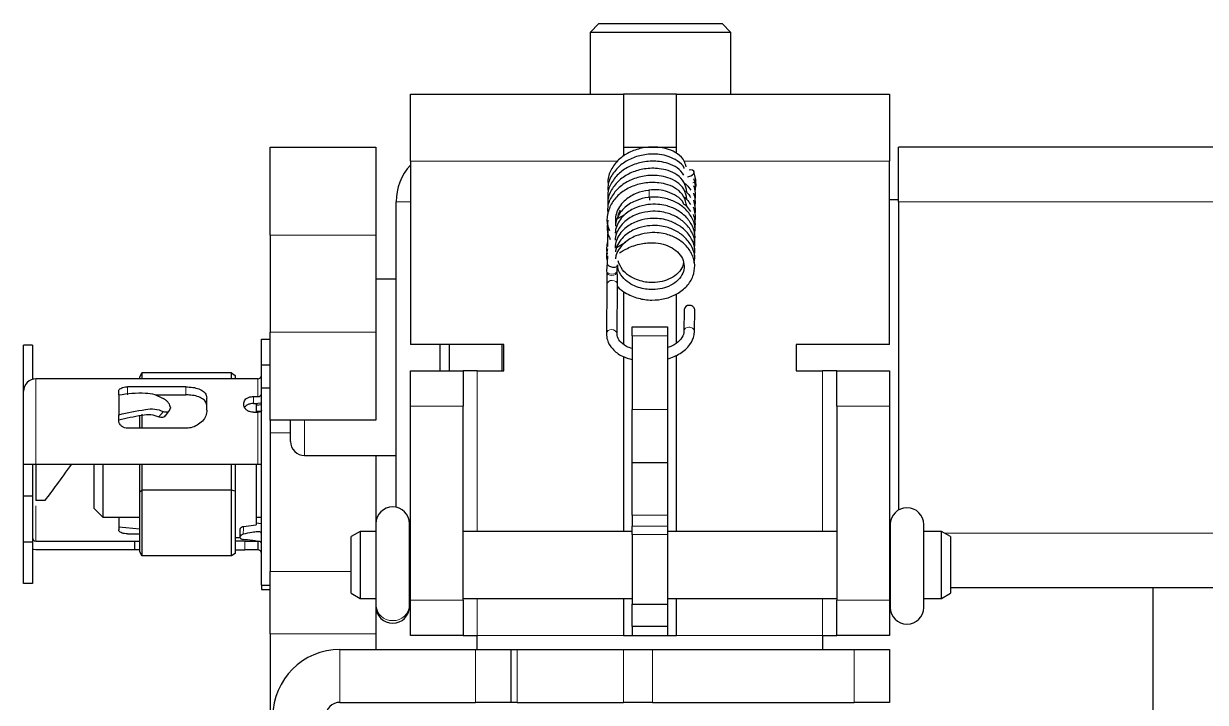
# Model space of a CAD drawing. Header units: millimetres. Extents: x -415 to 617, y -456 to 1988.
# Drawn here: x -331 to -263.9, y -410 to -371.5 of the extents above; entities that cross this region are included whole.
import ezdxf

# ---------------------------------------------------------------- set-up
doc = ezdxf.new("R2010")
doc.units = ezdxf.units.MM

msp = doc.modelspace()

# ---------------------------------------------------------------- linework, layer by layer
at = {"color": 7, "linetype": 'Continuous', "lineweight": 25}
for p, q in [((-298.362, -371.533), (-298.862, -372.033)), ((-298.362, -371.533), (-294.557, -371.533)), ((-294.557, -371.533), (-291.362, -371.533)), ((-290.862, -372.033), (-291.362, -371.533)), ((-298.862, -372.033), (-298.862, -375.533)), ((-294.514, -372.033), (-298.862, -372.033)), ((-290.862, -372.033), (-294.514, -372.033)), ((-290.862, -375.533), (-290.862, -372.033)), ((-309.062, -379.333), (-309.062, -375.533)), ((-309.062, -375.533), (-296.962, -375.533)), ((-296.962, -375.533), (-296.962, -379.052)), ((-293.962, -375.533), (-296.962, -375.533)), ((-293.962, -375.533), (-281.862, -375.533)), ((-293.962, -378.875), (-293.962, -375.533)), ((-281.862, -375.533), (-281.862, -379.333)), ((-317.012, -378.533), (-311.012, -378.533)), ((-317.012, -383.533), (-317.012, -378.533)), ((-311.012, -378.533), (-311.012, -383.533)), ((-296.962, -378.533), (-293.962, -378.533)), ((-281.362, -381.633), (-281.362, -378.533)), ((-52.362, -378.533), (-281.362, -378.533)), ((-309.062, -379.333), (-309.062, -389.733)), ((-281.862, -389.733), (-281.862, -379.333)), ((-292.867, -380.392), (-292.963, -379.922)), ((-292.863, -380.47), (-292.867, -380.392)), ((-309.862, -398.97), (-309.862, -381.633)), ((-281.362, -381.533), (-281.862, -381.533)), ((-281.362, -381.633), (-281.362, -399.132)), ((-297.404, -382.634), (-296.885, -382.353)), ((-317.012, -383.533), (-317.012, -389.033)), ((-311.012, -383.533), (-311.012, -389.033)), ((-297.865, -383.496), (-297.878, -384.177)), ((-297.86, -383.093), (-297.874, -383.77)), ((-297.361, -384.222), (-296.844, -383.937)), ((-297.879, -384.704), (-297.885, -385.107)), ((-297.881, -385.095), (-297.922, -385.571)), ((-297.922, -385.571), (-297.918, -385.649)), ((-297.323, -385.537), (-297.297, -385.23)), ((-297.319, -385.616), (-297.323, -385.537)), ((-309.862, -386.033), (-311.012, -386.033)), ((-297.9, -386.331), (-297.932, -389.12)), ((-297.332, -389.127), (-297.3, -386.338)), ((-296.962, -386.721), (-296.962, -389.708)), ((-293.962, -389.636), (-293.962, -386.873)), ((-293.522, -387.749), (-293.537, -388.989)), ((-292.937, -388.996), (-292.922, -387.756)), ((-317.012, -394.033), (-317.012, -389.033)), ((-311.012, -389.033), (-311.012, -394.033)), ((-296.462, -388.733), (-294.462, -388.733)), ((-296.462, -389.233), (-296.462, -388.733)), ((-294.462, -388.733), (-294.462, -389.233)), ((-293.536, -388.977), (-293.537, -388.989)), ((-317.512, -389.433), (-317.012, -389.433)), ((-317.512, -390.9), (-317.512, -389.433)), ((-296.462, -389.233), (-296.462, -393.418)), ((-294.462, -389.233), (-294.462, -393.418)), ((-330.512, -389.775), (-331.012, -389.775)), ((-331.012, -392.383), (-331.012, -389.775)), ((-330.512, -389.775), (-330.512, -391.712)), ((-303.762, -389.733), (-309.062, -389.733)), ((-307.362, -391.233), (-307.362, -389.733)), ((-306.862, -389.733), (-306.862, -391.233)), ((-303.862, -389.733), (-303.862, -391.233)), ((-303.762, -391.233), (-303.762, -389.733)), ((-293.962, -400.333), (-293.962, -390.335)), ((-281.862, -389.733), (-287.162, -389.733)), ((-287.162, -389.733), (-287.162, -391.233)), ((-317.512, -392.211), (-317.512, -390.9)), ((-317.012, -390.9), (-317.512, -390.9)), ((-296.962, -390.419), (-296.962, -400.333)), ((-324.712, -391.683), (-330.312, -391.683)), ((-317.712, -391.683), (-324.712, -391.683)), ((-324.412, -391.587), (-324.296, -391.34)), ((-324.412, -391.683), (-324.412, -391.587)), ((-324.296, -391.34), (-324.296, -391.683)), ((-319.212, -391.34), (-324.296, -391.34)), ((-319.212, -391.683), (-319.212, -391.34)), ((-319.212, -391.34), (-319.012, -391.483)), ((-319.012, -391.483), (-319.012, -391.683)), ((-309.062, -391.233), (-306.062, -391.233)), ((-309.062, -393.233), (-309.062, -391.233)), ((-306.062, -391.233), (-306.062, -393.233)), ((-305.262, -391.233), (-306.062, -391.233)), ((-305.262, -391.233), (-303.762, -391.233)), ((-287.162, -391.233), (-285.662, -391.233)), ((-284.862, -391.233), (-285.662, -391.233)), ((-284.862, -391.233), (-281.862, -391.233)), ((-284.862, -393.233), (-284.862, -391.233)), ((-281.862, -391.233), (-281.862, -393.233)), ((-331.012, -396.533), (-331.012, -392.383)), ((-325.612, -392.585), (-325.612, -392.372)), ((-321.812, -392.138), (-325.112, -392.138)), ((-317.512, -403.391), (-317.512, -392.211)), ((-317.012, -392.211), (-317.512, -392.211)), ((-325.612, -392.585), (-325.612, -393.716)), ((-323.531, -392.591), (-321.812, -392.591)), ((-320.612, -393.46), (-320.612, -392.781)), ((-318.512, -393.163), (-318.512, -393.045)), ((-317.962, -392.685), (-317.712, -392.685)), ((-325.612, -394.041), (-325.612, -393.716)), ((-324.296, -393.693), (-324.296, -394.484)), ((-322.961, -393.772), (-322.728, -393.478)), ((-322.684, -393.312), (-322.684, -393.341)), ((-317.962, -393.082), (-317.712, -393.082)), ((-317.962, -393.581), (-317.712, -393.581)), ((-317.812, -393.082), (-317.812, -393.581)), ((-317.512, -393.157), (-317.812, -393.2)), ((-317.553, -393.533), (-317.812, -393.533)), ((-309.062, -404.233), (-309.062, -393.233)), ((-306.062, -404.233), (-306.062, -393.233)), ((-296.462, -396.418), (-296.462, -393.418)), ((-294.462, -393.418), (-294.462, -396.418)), ((-284.862, -393.233), (-284.862, -404.233)), ((-281.862, -393.233), (-281.862, -404.233)), ((-324.412, -394.484), (-324.412, -393.754)), ((-323.002, -393.816), (-322.964, -393.769)), ((-311.012, -394.033), (-317.012, -394.033)), ((-317.012, -394.033), (-317.012, -394.746)), ((-315.862, -395.233), (-315.862, -394.033)), ((-321.812, -394.484), (-325.112, -394.484)), ((-317.012, -394.746), (-317.012, -402.604)), ((-315.062, -396.033), (-309.862, -396.033)), ((-311.012, -396.033), (-311.012, -399.838)), ((-330.312, -396.533), (-331.012, -396.533)), ((-331.012, -398.339), (-331.012, -396.533)), ((-330.512, -396.533), (-330.512, -398.339)), ((-328.312, -396.533), (-330.312, -396.533)), ((-317.712, -396.533), (-328.312, -396.533)), ((-327.012, -399.033), (-327.012, -396.533)), ((-326.512, -396.533), (-326.512, -399.533)), ((-324.383, -396.533), (-324.412, -396.562)), ((-324.412, -398.102), (-324.412, -396.562)), ((-324.296, -396.533), (-324.296, -398.002)), ((-319.212, -398.002), (-319.212, -396.533)), ((-319.012, -396.58), (-319.012, -398.06)), ((-317.812, -396.533), (-317.812, -399.956)), ((-317.512, -396.533), (-317.712, -396.533)), ((-296.462, -396.418), (-294.462, -396.418)), ((-296.462, -399.418), (-296.462, -396.418)), ((-294.462, -396.418), (-294.462, -399.418)), ((-330.512, -398.339), (-331.012, -398.339)), ((-331.012, -400.949), (-331.012, -398.339)), ((-330.512, -398.339), (-330.512, -400.949)), ((-324.296, -398.002), (-324.412, -398.102)), ((-324.412, -401.479), (-324.412, -398.102)), ((-324.296, -398.002), (-324.296, -401.726)), ((-319.212, -398.002), (-324.296, -398.002)), ((-319.212, -401.726), (-319.212, -398.002)), ((-319.012, -398.06), (-319.212, -398.002)), ((-319.012, -398.06), (-319.012, -401.584)), ((-329.812, -398.583), (-330.312, -398.583)), ((-327.012, -399.033), (-326.512, -399.533)), ((-326.512, -399.533), (-324.412, -399.533)), ((-325.612, -399.533), (-325.612, -400.074)), ((-317.812, -399.533), (-317.512, -399.533)), ((-296.462, -399.418), (-296.462, -400.035)), ((-294.462, -399.418), (-294.462, -400.035)), ((-325.612, -400.074), (-325.612, -400.238)), ((-325.612, -400.074), (-324.412, -400.193)), ((-318.526, -400.056), (-317.812, -399.956)), ((-317.512, -399.91), (-317.812, -399.867)), ((-311.912, -400.333), (-312.412, -400.622)), ((-311.013, -400.333), (-311.912, -400.333)), ((-311.912, -400.333), (-311.912, -404.133)), ((-311.013, -399.898), (-311.013, -404.49)), ((-309.113, -404.49), (-309.113, -399.898)), ((-309.062, -400.333), (-309.113, -400.333)), ((-296.462, -400.333), (-306.062, -400.333)), ((-296.462, -400.517), (-296.462, -400.035)), ((-294.462, -400.035), (-294.462, -400.517)), ((-284.862, -400.333), (-294.462, -400.333)), ((-281.823, -400.333), (-281.862, -400.333)), ((-281.823, -399.947), (-281.823, -404.647)), ((-279.923, -404.647), (-279.923, -399.947)), ((-278.912, -400.333), (-279.923, -400.333)), ((-278.412, -400.622), (-278.912, -400.333)), ((-278.912, -402.233), (-278.912, -400.333)), ((-331.012, -403.291), (-331.012, -400.949)), ((-330.512, -400.949), (-331.012, -400.949)), ((-330.512, -400.949), (-330.512, -403.291)), ((-330.312, -400.883), (-324.712, -400.883)), ((-325.112, -400.476), (-324.412, -400.476)), ((-324.712, -400.883), (-324.712, -401.383)), ((-324.712, -400.883), (-324.412, -400.883)), ((-319.012, -400.683), (-318.712, -400.683)), ((-318.462, -400.883), (-319.012, -400.883)), ((-318.712, -400.696), (-318.712, -400.621)), ((-318.462, -400.883), (-317.712, -400.883)), ((-317.712, -400.883), (-317.712, -401.383)), ((-312.412, -403.845), (-312.412, -400.622)), ((-296.462, -400.517), (-296.462, -404.459)), ((-294.462, -400.517), (-294.462, -404.459)), ((-278.412, -400.622), (-278.412, -402.233)), ((-324.712, -401.383), (-330.312, -401.383)), ((-324.412, -401.383), (-324.712, -401.383)), ((-324.296, -401.726), (-324.412, -401.479)), ((-319.212, -401.726), (-324.296, -401.726)), ((-319.012, -401.584), (-319.212, -401.726)), ((-319.012, -401.383), (-318.462, -401.383)), ((-317.712, -401.383), (-318.462, -401.383)), ((-278.912, -404.133), (-278.912, -402.233)), ((-278.412, -402.233), (-278.412, -403.845)), ((-317.012, -406.139), (-317.012, -402.604)), ((-330.512, -403.291), (-331.012, -403.291)), ((-317.512, -403.391), (-317.012, -403.391)), ((-317.512, -403.391), (-317.512, -403.633)), ((-317.512, -403.633), (-317.012, -403.633)), ((-55.212, -403.533), (-278.412, -403.533)), ((-266.912, -403.533), (-266.912, -416.933)), ((-312.412, -403.845), (-311.912, -404.133)), ((-311.912, -404.133), (-311.013, -404.133)), ((-309.113, -404.133), (-309.062, -404.133)), ((-309.062, -406.233), (-309.062, -404.233)), ((-306.062, -404.133), (-296.462, -404.133)), ((-306.062, -404.233), (-306.062, -406.233)), ((-296.962, -404.133), (-296.962, -406.233)), ((-296.462, -404.459), (-294.462, -404.459)), ((-296.462, -405.733), (-296.462, -404.459)), ((-294.462, -404.133), (-284.862, -404.133)), ((-294.462, -404.459), (-294.462, -405.733)), ((-293.962, -406.233), (-293.962, -404.133)), ((-284.862, -406.233), (-284.862, -404.233)), ((-281.862, -404.133), (-281.823, -404.133)), ((-281.862, -404.233), (-281.862, -406.233)), ((-279.923, -404.133), (-278.912, -404.133)), ((-278.912, -404.133), (-278.412, -403.845)), ((-311.013, -404.49), (-311.013, -404.598)), ((-311.012, -404.659), (-311.012, -406.139)), ((-309.113, -404.598), (-309.113, -404.49)), ((-294.462, -405.733), (-296.462, -405.733)), ((-296.462, -405.733), (-296.462, -406.233)), ((-294.462, -405.733), (-294.462, -406.233)), ((-317.012, -406.139), (-317.012, -410.757)), ((-311.012, -406.139), (-311.012, -407.033)), ((-306.062, -406.233), (-309.062, -406.233)), ((-306.062, -406.233), (-305.262, -406.233)), ((-305.262, -407.033), (-305.262, -406.233)), ((-296.962, -406.233), (-296.462, -406.233)), ((-296.462, -406.233), (-294.462, -406.233)), ((-294.462, -406.233), (-293.962, -406.233)), ((-285.662, -406.233), (-285.662, -407.033)), ((-285.662, -406.233), (-284.862, -406.233)), ((-281.862, -406.233), (-284.862, -406.233)), ((-313.062, -407.033), (-305.362, -407.033)), ((-305.362, -407.033), (-303.362, -407.033)), ((-303.362, -407.033), (-303.362, -410.033)), ((-303.362, -407.033), (-303, -407.033)), ((-303, -407.033), (-296.959, -407.033)), ((-296.959, -407.033), (-295.32, -407.033)), ((-295.32, -407.033), (-283.862, -407.033)), ((-283.862, -407.033), (-281.862, -407.033)), ((-281.862, -407.033), (-281.862, -410.033)), ((-313.062, -410.033), (-305.362, -410.033)), ((-303.362, -410.033), (-305.362, -410.033)), ((-303, -410.033), (-303.362, -410.033)), ((-303, -410.033), (-296.959, -410.033)), ((-295.32, -410.033), (-296.959, -410.033)), ((-295.32, -410.033), (-283.862, -410.033)), ((-281.862, -410.033), (-283.862, -410.033))]:
    msp.add_line(p, q, dxfattribs=at)
at = {"color": 8, "linetype": 'Continuous', "lineweight": 18}
for p, q in [((-297.275, -379.333), (-309.062, -379.333)), ((-281.862, -379.333), (-293.512, -379.333)), ((-309.062, -381.633), (-309.862, -381.633)), ((-52.362, -381.633), (-281.362, -381.633)), ((-311.012, -383.533), (-317.012, -383.533)), ((-317.012, -389.033), (-311.012, -389.033)), ((-294.462, -389.233), (-296.462, -389.233)), ((-330.312, -391.683), (-330.312, -396.533)), ((-317.712, -392.685), (-317.712, -391.683)), ((-305.262, -400.333), (-305.262, -391.233)), ((-285.662, -391.233), (-285.662, -400.333)), ((-325.112, -392.138), (-325.112, -392.591)), ((-321.812, -392.591), (-321.812, -392.138)), ((-317.962, -392.685), (-317.962, -393.082)), ((-317.712, -396.533), (-317.712, -393.581)), ((-306.062, -393.233), (-309.062, -393.233)), ((-296.462, -393.418), (-294.462, -393.418)), ((-281.862, -393.233), (-284.862, -393.233)), ((-315.062, -394.033), (-315.062, -396.033)), ((-315.862, -394.746), (-317.012, -394.746)), ((-330.312, -398.893), (-330.312, -400.883)), ((-294.462, -399.418), (-296.462, -399.418)), ((-296.462, -400.035), (-294.462, -400.035)), ((-54.885, -400.433), (-278.738, -400.433)), ((-318.462, -401.383), (-318.462, -400.883)), ((-294.462, -400.517), (-296.462, -400.517)), ((-317.012, -402.604), (-312.412, -402.604)), ((-309.062, -404.233), (-306.062, -404.233)), ((-305.262, -406.233), (-305.262, -404.133)), ((-285.662, -404.133), (-285.662, -406.233)), ((-284.862, -404.233), (-281.862, -404.233)), ((-311.012, -406.139), (-317.012, -406.139)), ((-296.962, -406.233), (-305.262, -406.233)), ((-285.662, -406.233), (-293.962, -406.233)), ((-313.062, -410.033), (-313.062, -407.033)), ((-305.362, -410.033), (-305.362, -407.033)), ((-303, -407.033), (-303, -410.033)), ((-296.959, -410.033), (-296.959, -407.033)), ((-295.32, -407.033), (-295.32, -410.033)), ((-283.862, -410.033), (-283.862, -407.033))]:
    msp.add_line(p, q, dxfattribs=at)
at = {"color": 7, "linetype": 'Continuous', "lineweight": 25, "flags": 128}
for points in [[(-293.336, -380.215), (-293.248, -380.208), (-293.137, -380.17), (-293.043, -380.11), (-292.98, -380.036), (-292.957, -379.96), (-292.978, -379.894), (-293.04, -379.847), (-293.133, -379.827), (-293.244, -379.836), (-293.244, -379.836)], [(-317.512, -393.059), (-317.575, -393.071), (-317.712, -393.082)], [(-317.512, -393.459), (-317.515, -393.483), (-317.527, -393.506), (-317.545, -393.527), (-317.57, -393.545), (-317.6, -393.56), (-317.635, -393.571), (-317.673, -393.578), (-317.712, -393.581)], [(-330.312, -401.383), (-330.448, -401.37), (-330.512, -401.354)]]:
    msp.add_lwpolyline(points, dxfattribs=at)
at = {"color": 8, "linetype": 'Continuous', "lineweight": 18, "flags": 128}
for points in [[(-297.922, -385.571), (-297.9, -385.633), (-297.836, -385.692), (-297.739, -385.729), (-297.625, -385.74)], [(-297.918, -385.649), (-297.896, -385.712), (-297.832, -385.77), (-297.735, -385.807), (-297.621, -385.818)], [(-297.625, -385.74), (-297.51, -385.722), (-297.412, -385.679), (-297.347, -385.617), (-297.323, -385.545), (-297.323, -385.538)], [(-297.621, -385.818), (-297.506, -385.801), (-297.408, -385.757), (-297.342, -385.695), (-297.319, -385.623), (-297.319, -385.616)], [(-297.613, -386.099), (-297.498, -386.113), (-297.397, -386.162), (-297.328, -386.236), (-297.3, -386.325), (-297.3, -386.338)], [(-297.646, -388.888), (-297.53, -388.903), (-297.43, -388.951), (-297.361, -389.025), (-297.333, -389.115), (-297.332, -389.125)]]:
    msp.add_lwpolyline(points, dxfattribs=at)
at = {"color": 7, "linetype": 'Continuous', "lineweight": 25}
for centre, radius, start, end in [((-306.762, -381.633), 3.1, 137.89655, 180), ((-294.454, -381.374), 1.046, 179.97298, 189.73536), ((-293.256, -387.785), 0.269, 85.56913, 172.30264), ((-293.194, -387.787), 0.273, 6.61508, 98.74019), ((-330.312, -392.383), 0.7, 90, 180), ((-317.712, -391.483), 0.2, 270, 0), ((-317.693, -392.503), 0.183, 264.18756, 352.66613), ((-315.062, -395.233), 0.8, 180, 270), ((-310.063, -399.898), 0.95, 0, 180), ((-280.873, -399.947), 0.95, 0, 180), ((-317.611, -399.614), 0.0996, 3.92792, 54.46683), ((-330.312, -400.683), 0.2, 180, 270), ((-317.712, -401.583), 0.2, 0, 90), ((-310.063, -404.598), 0.95, 180, 0), ((-280.873, -404.647), 0.95, 180, 0), ((-313.062, -410.833), 3.8, 90, 180), ((-313.062, -410.833), 0.8, 90, 180)]:
    msp.add_arc(centre, radius, start, end, dxfattribs=at)
at = {"color": 8, "linetype": 'Continuous', "lineweight": 18}
for centre, radius, start, end in [((-293.061, -380.377), 0.194, 281.16678, 355.78028), ((-293.01, -380.473), 0.147, 305.37952, 0.99151), ((-289.712, -381.068), 5.797, 179.23853, 183.01816), ((-297.634, -386.367), 0.269, 85.56913, 172.30264), ((-297.666, -389.156), 0.269, 85.57069, 172.28471), ((-293.27, -389.028), 0.272, 85.84851, 169.10635), ((-293.208, -389.027), 0.273, 6.62516, 98.73922), ((-310.085, -404.468), 0.929, 181.38421, 271.32035), ((-310.042, -404.468), 0.929, 268.67965, 358.61579)]:
    msp.add_arc(centre, radius, start, end, dxfattribs=at)
at = {"color": 7, "linetype": 'Continuous', "lineweight": 25}
for points, knots in [([(-293.415, -379.651), (-293.44, -379.541), (-293.505, -379.248), (-293.868, -378.906), (-294.367, -378.656), (-294.998, -378.518), (-295.729, -378.527), (-296.493, -378.74), (-297.136, -379.121), (-297.61, -379.656), (-297.865, -380.212), (-297.844, -380.572), (-297.836, -380.705)], [0, 0, 0, 0, 0.0633331, 0.1685101, 0.2626882, 0.3420025, 0.4673596, 0.5810899, 0.6946087, 0.8101793, 0.930447, 1, 1, 1, 1]), ([(-293.513, -379.754), (-293.515, -379.747), (-293.57, -379.561), (-293.886, -379.311), (-294.374, -379.057), (-295.008, -378.921), (-295.739, -378.931), (-296.502, -379.145), (-297.145, -379.527), (-297.616, -380.063), (-297.864, -380.593), (-297.846, -380.927), (-297.84, -381.033)], [0, 0, 0, 0, 0.004993, 0.1184, 0.219918, 0.305422, 0.440621, 0.56324, 0.685592, 0.810243, 0.939925, 1, 1, 1, 1]), ([(-293.531, -380.127), (-293.648, -379.98), (-293.871, -379.699), (-294.388, -379.46), (-295.016, -379.322), (-295.749, -379.335), (-296.511, -379.55), (-297.153, -379.933), (-297.624, -380.469), (-297.876, -381.025), (-297.853, -381.383), (-297.845, -381.514)], [0, 0, 0, 0, 0.111414, 0.212113, 0.296936, 0.431116, 0.552769, 0.67412, 0.797839, 0.926514, 1, 1, 1, 1]), ([(-293.365, -381.49), (-293.406, -381.295), (-293.485, -380.916), (-293.898, -380.507), (-294.404, -380.262), (-295.036, -380.127), (-295.768, -380.142), (-296.529, -380.36), (-297.169, -380.745), (-297.638, -381.283), (-297.887, -381.837), (-297.863, -382.194), (-297.854, -382.323)], [0, 0, 0, 0, 0.105884, 0.20648, 0.296453, 0.37226, 0.492276, 0.601015, 0.709415, 0.82009, 0.935131, 1, 1, 1, 1]), ([(-293.361, -381.087), (-293.4, -380.893), (-293.478, -380.515), (-293.889, -380.106), (-294.395, -379.861), (-295.027, -379.725), (-295.758, -379.738), (-296.52, -379.955), (-297.161, -380.339), (-297.631, -380.876), (-297.882, -381.431), (-297.858, -381.789), (-297.849, -381.919)], [0, 0, 0, 0, 0.105289, 0.205903, 0.295917, 0.37175, 0.491758, 0.600525, 0.708989, 0.819647, 0.934706, 1, 1, 1, 1]), ([(-293.37, -381.892), (-293.411, -381.697), (-293.491, -381.317), (-293.906, -380.907), (-294.414, -380.664), (-295.046, -380.53), (-295.778, -380.546), (-296.539, -380.765), (-297.175, -381.15), (-297.655, -381.69), (-297.896, -382.334), (-297.926, -382.891), (-297.792, -383.183), (-297.755, -383.264)], [0, 0, 0, 0, 0.097442, 0.189485, 0.271783, 0.341134, 0.450972, 0.550456, 0.6496, 0.750897, 0.856158, 0.95975, 1, 1, 1, 1]), ([(-293.549, -381.754), (-293.551, -381.746), (-293.609, -381.561), (-293.928, -381.313), (-294.42, -381.067), (-294.962, -380.943), (-295.323, -380.964), (-295.505, -380.974)], [0, 0, 0, 0, 0.01249, 0.301593, 0.560015, 0.777814, 1, 1, 1, 1]), ([(-293.513, -380.567), (-293.464, -380.607), (-293.311, -380.733), (-293.215, -380.883), (-293.149, -380.986)], [0, 0, 0, 0, 0.318089, 1, 1, 1, 1]), ([(-292.894, -381.496), (-292.882, -381.371), (-292.859, -381.118), (-292.931, -380.868), (-292.968, -380.741)], [0, 0, 0, 0, 0.492215, 1, 1, 1, 1]), ([(-292.887, -381.033), (-292.878, -380.93), (-292.858, -380.697), (-292.926, -380.466), (-292.963, -380.338)], [0, 0, 0, 0, 0.443375, 1, 1, 1, 1]), ([(-292.881, -380.822), (-292.875, -380.814), (-292.862, -380.79), (-292.85, -380.753), (-292.843, -380.72), (-292.839, -380.689), (-292.837, -380.66), (-292.836, -380.63), (-292.836, -380.615)], [0, 0, 0, 0, 0.097418, 0.258661, 0.384306, 0.517978, 0.767153, 1, 1, 1, 1]), ([(-292.851, -380.612), (-292.851, -380.612), (-292.851, -380.611), (-292.854, -380.591), (-292.858, -380.546), (-292.861, -380.495), (-292.863, -380.47)], [0, 0, 0, 0, 0.09133, 0.306343, 0.65458, 1, 1, 1, 1]), ([(-295.508, -380.989), (-295.525, -380.99), (-295.762, -381.007), (-296.248, -381.137), (-296.794, -381.449), (-297.156, -381.841), (-297.354, -382.207), (-297.437, -382.595), (-297.419, -382.82), (-297.41, -382.933)], [0, 0, 0, 0, 0.015165, 0.21726, 0.450342, 0.58255, 0.720623, 0.859229, 1, 1, 1, 1]), ([(-292.942, -383.489), (-292.924, -383.409), (-292.858, -383.121), (-293.011, -382.618), (-293.378, -382.079), (-293.918, -381.677), (-294.477, -381.453), (-295.032, -381.362), (-295.599, -381.379), (-296.258, -381.537), (-296.802, -381.855), (-297.166, -382.248), (-297.357, -382.611), (-297.429, -382.887), (-297.424, -383.011), (-297.424, -383.021)], [0, 0, 0, 0, 0.0423085, 0.1541496, 0.2638005, 0.3626205, 0.4601099, 0.525142, 0.6056854, 0.6987441, 0.8061459, 0.8670556, 0.9306563, 0.9944906, 1, 1, 1, 1]), ([(-293.584, -381.318), (-293.514, -381.373), (-293.337, -381.516), (-293.226, -381.687), (-293.159, -381.792)], [0, 0, 0, 0, 0.391046, 1, 1, 1, 1]), ([(-293.443, -381.033), (-293.421, -381.052), (-293.296, -381.157), (-293.218, -381.284), (-293.154, -381.389)], [0, 0, 0, 0, 0.174816, 1, 1, 1, 1]), ([(-292.902, -382.302), (-292.902, -382.302), (-292.854, -382.181), (-292.884, -381.919), (-292.946, -381.671), (-292.977, -381.547)], [0, 0, 0, 0, 0.000172, 0.502667, 1, 1, 1, 1]), ([(-292.898, -381.899), (-292.887, -381.773), (-292.864, -381.52), (-292.936, -381.27), (-292.973, -381.144)], [0, 0, 0, 0, 0.497485, 1, 1, 1, 1]), ([(-292.951, -384.292), (-292.933, -384.211), (-292.868, -383.92), (-293.023, -383.417), (-293.393, -382.879), (-293.935, -382.478), (-294.496, -382.256), (-295.051, -382.167), (-295.618, -382.185), (-296.277, -382.346), (-296.82, -382.665), (-297.182, -383.059), (-297.371, -383.423), (-297.443, -383.696), (-297.437, -383.817), (-297.437, -383.823)], [0, 0, 0, 0, 0.043237, 0.155226, 0.264949, 0.363826, 0.461472, 0.526578, 0.607178, 0.700257, 0.807834, 0.868821, 0.932479, 0.996349, 1, 1, 1, 1]), ([(-292.946, -383.89), (-292.928, -383.81), (-292.863, -383.52), (-293.017, -383.018), (-293.386, -382.479), (-293.926, -382.077), (-294.487, -381.854), (-295.041, -381.765), (-295.608, -381.782), (-296.268, -381.941), (-296.811, -382.26), (-297.174, -382.653), (-297.364, -383.017), (-297.436, -383.292), (-297.431, -383.414), (-297.43, -383.422)], [0, 0, 0, 0, 0.042773, 0.154687, 0.264374, 0.363222, 0.46079, 0.525858, 0.60643, 0.699498, 0.806987, 0.867935, 0.931565, 0.995417, 1, 1, 1, 1]), ([(-297.263, -382.558), (-297.263, -382.471), (-297.263, -382.317), (-297.177, -382.181), (-297.139, -382.122)], [0, 0, 0, 0, 0.563743, 1, 1, 1, 1]), ([(-293.549, -381.754), (-293.494, -381.798), (-293.331, -381.93), (-293.23, -382.089), (-293.163, -382.195)], [0, 0, 0, 0, 0.334031, 1, 1, 1, 1]), ([(-292.907, -382.702), (-292.906, -382.702), (-292.859, -382.58), (-292.889, -382.32), (-292.951, -382.072), (-292.982, -381.95)], [0, 0, 0, 0, 0.0025156, 0.5064234, 1, 1, 1, 1]), ([(-297.856, -382.69), (-297.886, -382.917), (-297.936, -383.287), (-297.781, -383.635), (-297.721, -383.77)], [0, 0, 0, 0, 0.612736, 1, 1, 1, 1]), ([(-292.955, -384.693), (-292.937, -384.612), (-292.873, -384.32), (-293.03, -383.816), (-293.401, -383.278), (-293.944, -382.879), (-294.506, -382.657), (-295.061, -382.57), (-295.628, -382.589), (-296.287, -382.75), (-296.829, -383.07), (-297.19, -383.465), (-297.379, -383.83), (-297.451, -384.116), (-297.442, -384.247), (-297.441, -384.266)], [0, 0, 0, 0, 0.043364, 0.154562, 0.263475, 0.361617, 0.458588, 0.523228, 0.603234, 0.695603, 0.802439, 0.862993, 0.926189, 0.989583, 1, 1, 1, 1]), ([(-292.96, -385.095), (-292.942, -385.012), (-292.878, -384.72), (-293.036, -384.215), (-293.409, -383.678), (-293.953, -383.279), (-294.515, -383.059), (-295.071, -382.972), (-295.638, -382.992), (-296.295, -383.155), (-296.84, -383.476), (-297.194, -383.87), (-297.376, -384.195), (-297.409, -384.4), (-297.421, -384.481)], [0, 0, 0, 0, 0.04529, 0.16028, 0.272871, 0.374324, 0.474616, 0.541455, 0.624163, 0.719631, 0.830128, 0.892746, 0.958084, 1, 1, 1, 1]), ([(-292.925, -383.138), (-292.92, -383.125), (-292.866, -382.992), (-292.893, -382.72), (-292.956, -382.474), (-292.987, -382.353)], [0, 0, 0, 0, 0.051584, 0.533192, 1, 1, 1, 1]), ([(-297.301, -386.453), (-297.297, -386.459), (-297.19, -386.593), (-296.804, -386.846), (-296.161, -387.138), (-295.362, -387.244), (-294.601, -387.158), (-293.9, -386.884), (-293.337, -386.441), (-292.985, -385.868), (-292.881, -385.236), (-293.033, -384.615), (-293.419, -384.078), (-293.961, -383.68), (-294.525, -383.461), (-295.081, -383.375), (-295.648, -383.396), (-296.305, -383.559), (-296.849, -383.882), (-297.202, -384.276), (-297.381, -384.596), (-297.413, -384.795), (-297.424, -384.869)], [0, 0, 0, 0, 0.002052, 0.044802, 0.111657, 0.171853, 0.231635, 0.292253, 0.355355, 0.417763, 0.478389, 0.541427, 0.60313, 0.658728, 0.713717, 0.750355, 0.795682, 0.847989, 0.908576, 0.942903, 0.978714, 1, 1, 1, 1]), ([(-297.874, -384.301), (-297.921, -384.536), (-297.969, -384.773), (-297.884, -384.995), (-297.884, -384.997)], [0, 0, 0, 0, 0.991326, 1, 1, 1, 1]), ([(-297.87, -383.898), (-297.916, -384.132), (-297.963, -384.367), (-297.88, -384.588), (-297.879, -384.591)], [0, 0, 0, 0, 0.989365, 1, 1, 1, 1]), ([(-297.198, -384.534), (-297.05, -384.446), (-296.679, -384.227), (-296.14, -384.04), (-295.624, -383.967), (-295.2, -383.949), (-294.705, -384.02), (-294.186, -384.237), (-293.787, -384.563), (-293.549, -384.961), (-293.496, -385.386), (-293.624, -385.803), (-293.927, -386.172), (-294.371, -386.446), (-294.893, -386.604), (-295.383, -386.635), (-295.831, -386.582), (-296.246, -386.464), (-296.678, -386.242), (-297.057, -385.889), (-297.29, -385.518), (-297.283, -385.277), (-297.281, -385.215)], [0, 0, 0, 0, 0.055596, 0.140078, 0.172952, 0.200821, 0.255696, 0.31011, 0.365013, 0.421726, 0.477431, 0.531435, 0.587776, 0.643286, 0.693678, 0.74371, 0.77672, 0.816999, 0.86302, 0.916065, 0.978165, 1, 1, 1, 1]), ([(-293.561, -385.114), (-293.583, -385.207), (-293.638, -385.442), (-293.929, -385.771), (-294.369, -386.045), (-294.893, -386.201), (-295.382, -386.232), (-295.83, -386.178), (-296.245, -386.06), (-296.672, -385.837), (-297.072, -385.485), (-297.202, -385.167), (-297.273, -384.995)], [0, 0, 0, 0, 0.076825, 0.193273, 0.307965, 0.41208, 0.515503, 0.583722, 0.666946, 0.762009, 0.871666, 1, 1, 1, 1]), ([(-297.918, -385.649), (-297.915, -385.701), (-297.91, -385.804), (-297.904, -385.991), (-297.9, -386.163), (-297.9, -386.274), (-297.9, -386.32), (-297.9, -386.331)], [0, 0, 0, 0, 0.24166, 0.475271, 0.711669, 0.92868, 1, 1, 1, 1]), ([(-297.876, -385.096), (-297.88, -385.104), (-297.892, -385.134), (-297.868, -385.195), (-297.805, -385.266), (-297.707, -385.323), (-297.63, -385.34), (-297.591, -385.348)], [0, 0, 0, 0, 0.077645, 0.308234, 0.538823, 0.769411, 1, 1, 1, 1]), ([(-297.591, -385.348), (-297.552, -385.351), (-297.475, -385.357), (-297.377, -385.328), (-297.311, -385.281), (-297.302, -385.238), (-297.298, -385.219)], [0, 0, 0, 0, 0.2628641, 0.5257283, 0.7885924, 1, 1, 1, 1]), ([(-297.3, -386.338), (-297.3, -386.291), (-297.3, -386.193), (-297.304, -385.996), (-297.31, -385.789), (-297.316, -385.674), (-297.319, -385.616)], [0, 0, 0, 0, 0.2430859, 0.5007815, 0.7483067, 1, 1, 1, 1]), ([(-293.537, -388.989), (-293.542, -389.047), (-293.559, -389.213), (-293.753, -389.506), (-294.089, -389.783), (-294.374, -389.878), (-294.462, -389.907)], [0, 0, 0, 0, 0.186073, 0.531266, 0.856526, 1, 1, 1, 1]), ([(-294.462, -390.554), (-294.213, -390.462), (-293.694, -390.267), (-293.174, -389.779), (-292.957, -389.32), (-292.941, -389.061), (-292.937, -388.996)], [0, 0, 0, 0, 0.296749, 0.621112, 0.904633, 1, 1, 1, 1]), ([(-297.932, -389.12), (-297.923, -389.241), (-297.897, -389.554), (-297.602, -390.015), (-297.105, -390.405), (-296.658, -390.533), (-296.462, -390.588)], [0, 0, 0, 0, 0.178356, 0.465165, 0.765567, 1, 1, 1, 1]), ([(-296.462, -389.962), (-296.577, -389.926), (-296.89, -389.826), (-297.202, -389.543), (-297.325, -389.298), (-297.331, -389.161), (-297.332, -389.127)], [0, 0, 0, 0, 0.20072, 0.544447, 0.889913, 1, 1, 1, 1]), ([(-325.612, -392.372), (-325.606, -392.344), (-325.595, -392.287), (-325.509, -392.217), (-325.383, -392.167), (-325.242, -392.141), (-325.149, -392.139), (-325.112, -392.138)], [0, 0, 0, 0, 0.214373, 0.428779, 0.642592, 0.856666, 1, 1, 1, 1]), ([(-321.812, -392.138), (-321.677, -392.143), (-321.407, -392.154), (-321.048, -392.245), (-320.778, -392.394), (-320.633, -392.581), (-320.618, -392.723), (-320.612, -392.781)], [0, 0, 0, 0, 0.213238, 0.42649, 0.63916, 0.849598, 1, 1, 1, 1]), ([(-325.612, -392.585), (-325.113, -392.522), (-324.442, -392.437), (-323.547, -392.542), (-323.242, -392.714), (-323.088, -392.802)], [0, 0, 0, 0, 0.587693, 0.790818, 1, 1, 1, 1]), ([(-322.684, -393.312), (-322.689, -393.27), (-322.699, -393.187), (-322.774, -393.052), (-322.885, -392.928), (-322.997, -392.846), (-323.067, -392.812), (-323.088, -392.802)], [0, 0, 0, 0, 0.225883, 0.451767, 0.67765, 0.903524, 1, 1, 1, 1]), ([(-320.612, -393.251), (-320.624, -393.165), (-320.648, -392.994), (-320.846, -392.8), (-321.142, -392.668), (-321.481, -392.601), (-321.713, -392.594), (-321.812, -392.591)], [0, 0, 0, 0, 0.212376, 0.424979, 0.633479, 0.843609, 1, 1, 1, 1]), ([(-318.512, -393.045), (-318.506, -393.003), (-318.494, -392.918), (-318.399, -392.811), (-318.26, -392.732), (-318.106, -392.691), (-318.003, -392.687), (-317.962, -392.685)], [0, 0, 0, 0, 0.214305, 0.42865, 0.642279, 0.856223, 1, 1, 1, 1]), ([(-325.612, -393.716), (-325.113, -393.608), (-324.442, -393.463), (-323.547, -393.352), (-323.242, -393.473), (-323.088, -393.535)], [0, 0, 0, 0, 0.5876932, 0.7908183, 1, 1, 1, 1]), ([(-325.612, -394.007), (-325.182, -393.909), (-324.591, -393.775), (-323.777, -393.661), (-323.485, -393.781), (-323.338, -393.842)], [0, 0, 0, 0, 0.56666, 0.780905, 1, 1, 1, 1]), ([(-323.088, -393.535), (-323.039, -393.547), (-322.942, -393.571), (-322.817, -393.551), (-322.727, -393.491), (-322.688, -393.412), (-322.685, -393.357), (-322.684, -393.341)], [0, 0, 0, 0, 0.225867, 0.451734, 0.677598, 0.903479, 1, 1, 1, 1]), ([(-320.612, -393.46), (-320.624, -393.566), (-320.649, -393.779), (-320.849, -394.085), (-321.146, -394.325), (-321.485, -394.462), (-321.715, -394.477), (-321.812, -394.484)], [0, 0, 0, 0, 0.212833, 0.42585, 0.635542, 0.846587, 1, 1, 1, 1]), ([(-317.962, -393.581), (-318.023, -393.576), (-318.147, -393.566), (-318.312, -393.492), (-318.436, -393.384), (-318.502, -393.268), (-318.509, -393.193), (-318.512, -393.163)], [0, 0, 0, 0, 0.2143929, 0.4287887, 0.6430611, 0.8568545, 1, 1, 1, 1]), ([(-317.962, -393.082), (-318.024, -393.086), (-318.147, -393.093), (-318.31, -393.152), (-318.423, -393.226), (-318.455, -393.287), (-318.467, -393.309)], [0, 0, 0, 0, 0.2812395, 0.562484, 0.8435271, 1, 1, 1, 1]), ([(-325.112, -394.484), (-325.168, -394.478), (-325.28, -394.468), (-325.43, -394.391), (-325.543, -394.278), (-325.603, -394.154), (-325.609, -394.073), (-325.612, -394.041)], [0, 0, 0, 0, 0.214445, 0.428893, 0.643239, 0.857188, 1, 1, 1, 1]), ([(-323.002, -393.816), (-323.008, -393.821), (-323.044, -393.847), (-323.128, -393.874), (-323.243, -393.87), (-323.315, -393.849), (-323.338, -393.842)], [0, 0, 0, 0, 0.088696, 0.457739, 0.826694, 1, 1, 1, 1]), ([(-330.312, -396.533), (-330.312, -396.928), (-330.312, -397.632), (-330.312, -398.292), (-330.312, -398.583)], [0, 0, 0, 0, 0.559866, 1, 1, 1, 1]), ([(-328.312, -396.533), (-328.592, -396.928), (-329.092, -397.632), (-329.592, -398.292), (-329.812, -398.583)], [0, 0, 0, 0, 0.5599109, 1, 1, 1, 1]), ([(-325.112, -400.476), (-325.168, -400.473), (-325.28, -400.469), (-325.43, -400.432), (-325.543, -400.374), (-325.603, -400.306), (-325.609, -400.258), (-325.612, -400.238)], [0, 0, 0, 0, 0.214385, 0.428772, 0.643033, 0.856802, 1, 1, 1, 1]), ([(-318.712, -400.189), (-318.709, -400.176), (-318.704, -400.15), (-318.67, -400.114), (-318.643, -400.094), (-318.634, -400.088)], [0, 0, 0, 0, 0.404591, 0.809176, 1, 1, 1, 1]), ([(-318.712, -400.621), (-318.712, -400.594), (-318.712, -400.523), (-318.712, -400.409), (-318.712, -400.292), (-318.712, -400.219), (-318.712, -400.189)], [0, 0, 0, 0, 0.190015, 0.497902, 0.793065, 1, 1, 1, 1]), ([(-318.634, -400.088), (-318.622, -400.082), (-318.59, -400.068), (-318.549, -400.061), (-318.526, -400.056)], [0, 0, 0, 0, 0.40435, 1, 1, 1, 1]), ([(-317.512, -400.511), (-317.513, -400.493), (-317.515, -400.457), (-317.532, -400.409), (-317.57, -400.364), (-317.646, -400.362), (-317.807, -400.365), (-318.119, -400.398), (-318.389, -400.463), (-318.554, -400.502)], [0, 0, 0, 0, 0.052051, 0.100621, 0.143629, 0.208426, 0.277664, 0.558659, 1, 1, 1, 1]), ([(-318.554, -400.502), (-318.578, -400.509), (-318.626, -400.524), (-318.68, -400.558), (-318.708, -400.592), (-318.711, -400.613), (-318.712, -400.621)], [0, 0, 0, 0, 0.266331, 0.548449, 0.829136, 1, 1, 1, 1]), ([(-318.712, -400.696), (-318.709, -400.708), (-318.704, -400.734), (-318.663, -400.765), (-318.61, -400.785), (-318.569, -400.791), (-318.554, -400.794)], [0, 0, 0, 0, 0.266311, 0.549123, 0.829777, 1, 1, 1, 1]), ([(-317.819, -400.883), (-317.898, -400.873), (-318.148, -400.842), (-318.389, -400.813), (-318.554, -400.794)], [0, 0, 0, 0, 0.313457, 1, 1, 1, 1]), ([(-317.512, -401.071), (-317.513, -401.052), (-317.515, -401.016), (-317.532, -400.966), (-317.568, -400.917), (-317.639, -400.906), (-317.687, -400.9), (-317.712, -400.897)], [0, 0, 0, 0, 0.195302, 0.377541, 0.538909, 0.761383, 1, 1, 1, 1])]:
    msp.add_open_spline(points, degree=3, knots=knots, dxfattribs=at)
at = {"color": 8, "linetype": 'Continuous', "lineweight": 18}
for points, knots in [([(-323.338, -393.842), (-323.317, -393.817), (-323.276, -393.766), (-323.208, -393.683), (-323.145, -393.606), (-323.103, -393.555), (-323.088, -393.535)], [0, 0, 0, 0, 0.246022, 0.497638, 0.810556, 1, 1, 1, 1]), ([(-318.526, -400.056), (-318.527, -400.091), (-318.531, -400.167), (-318.538, -400.288), (-318.545, -400.402), (-318.551, -400.474), (-318.554, -400.502), (-318.554, -400.502)], [0, 0, 0, 0, 0.23003, 0.514952, 0.811013, 0.999883, 1, 1, 1, 1])]:
    msp.add_open_spline(points, degree=3, knots=knots, dxfattribs=at)

doc.saveas('drawing.dxf')
